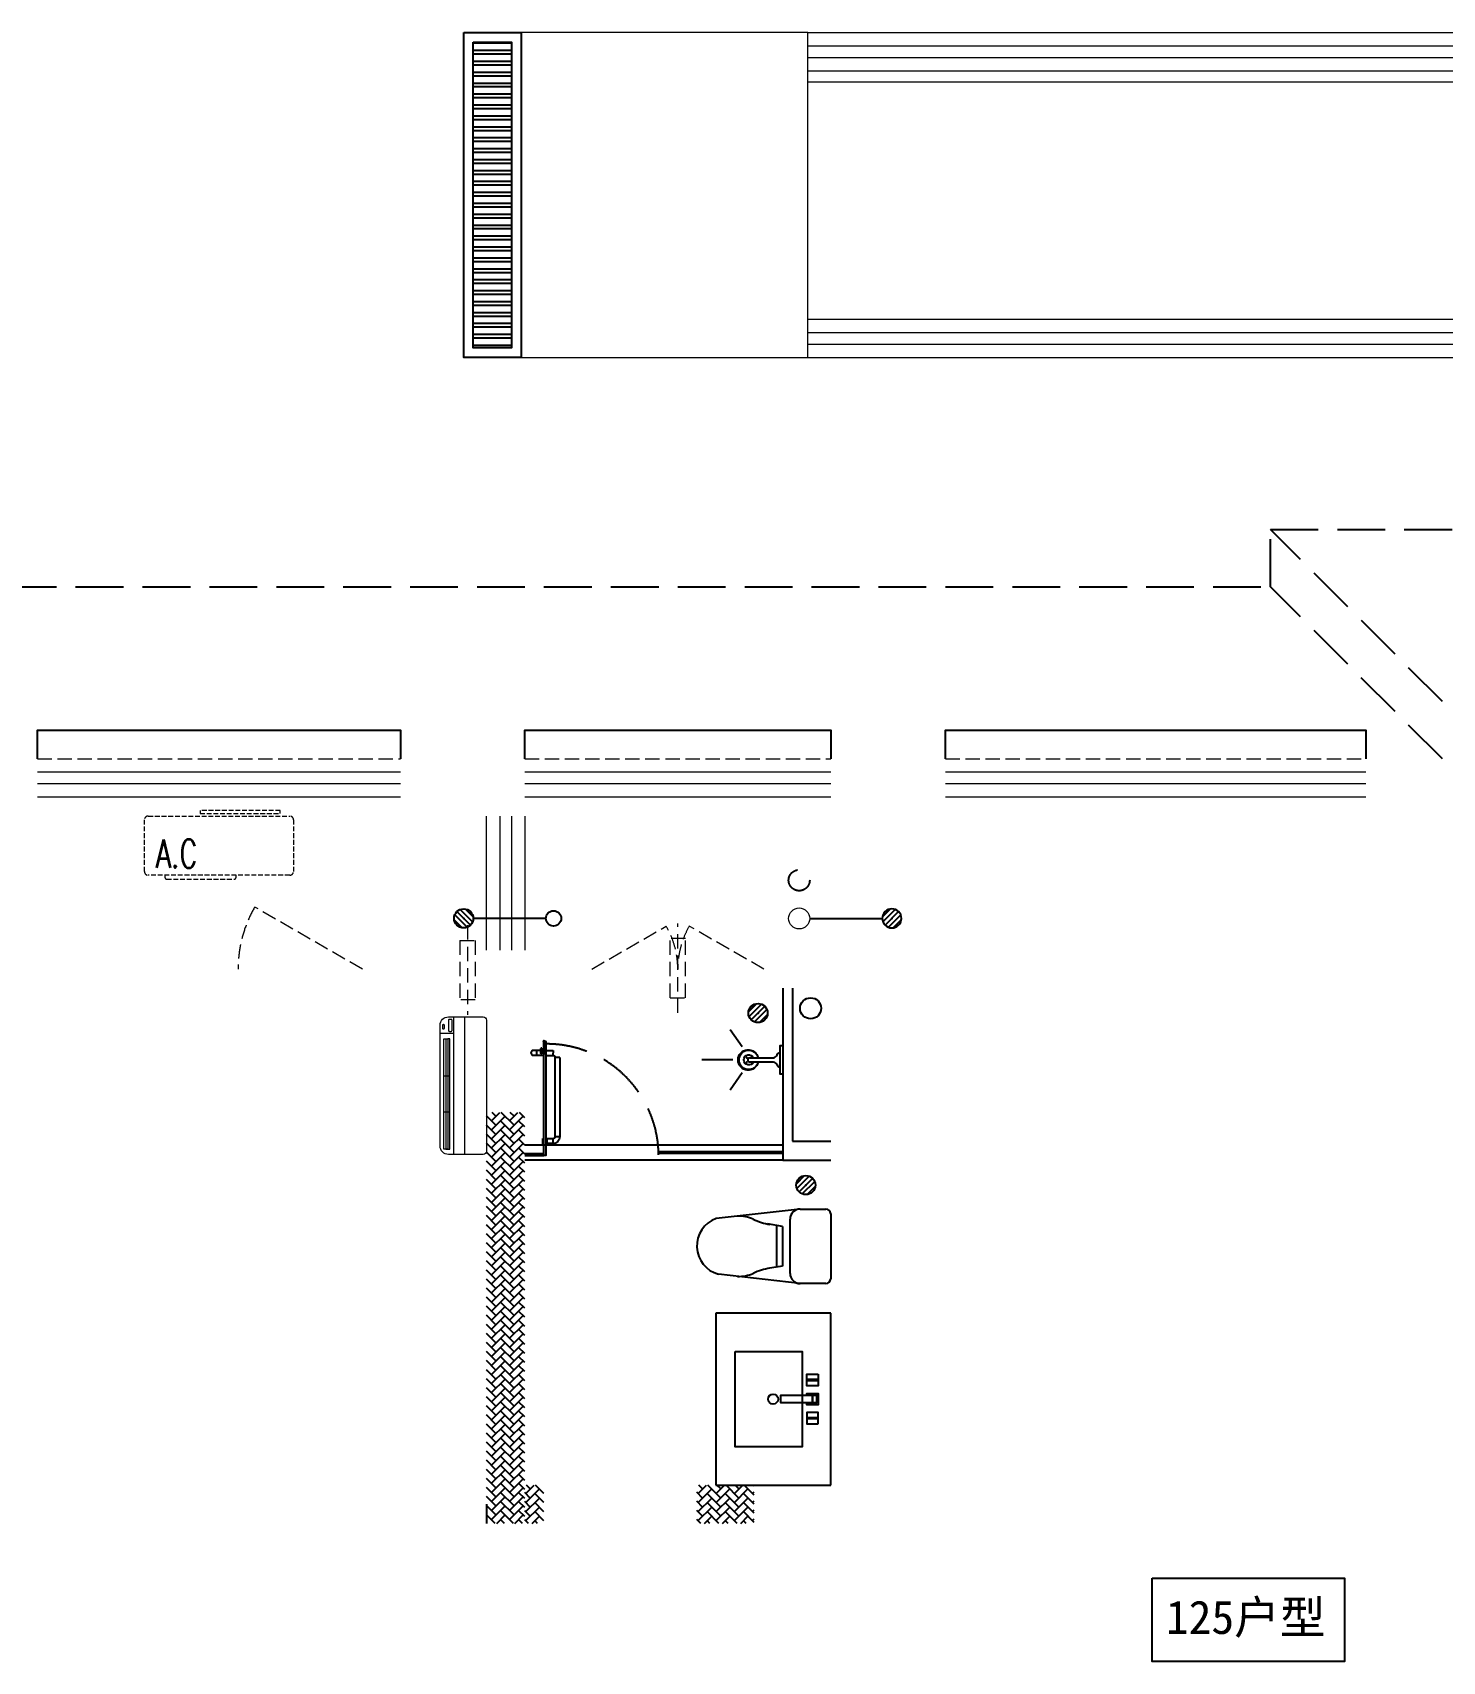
# Model space of a CAD drawing. Extents: x 3443499 to 7125205, y -1700016 to -264854.
# Drawn here: x 3549434 to 3556809, y -1014251 to -1005728 of the extents above; entities that cross this region are included whole.
import ezdxf

# ---------------------------------------------------------------- set-up
doc = ezdxf.new("R2010")
doc.units = 0
doc.header["$LTSCALE"] = 1000
doc.header["$MEASUREMENT"] = 0
doc.linetypes.add('DASH', pattern=[0.35, 0.25, -0.1])
doc.linetypes.add('HIDDEN', pattern=[0.375, 0.25, -0.125])
doc.layers.get('0').update_dxf_attribs({"linetype": 'CONTINUOUS'})
for name, color, linetype in [('!校对', 2, 'CONTINUOUS'), ('IP-bath&kitchen-JOHNSON', 4, 'CONTINUOUS'), ('LVTRY', 252, 'CONTINUOUS'), ('P-bath&kitchen-JOHNSON', 4, 'CONTINUOUS'), ('VPIPE-中水', 122, 'CONTINUOUS'), ('VPIPE-凝结', 150, 'CONTINUOUS'), ('VPIPE-雨水', 4, 'DASH'), ('保温', 6, 'CONTINUOUS'), ('卫生间', 6, 'CONTINUOUS'), ('看线', 185, 'CONTINUOUS')]:
    doc.layers.add(name, color=color, linetype=linetype)
for name, color, linetype, lineweight in [('STAIR', 252, 'CONTINUOUS', 20), ('VPIPE-废水', 31, 'TG_F', 18), ('WINDOW', 146, 'CONTINUOUS', 20), ('平面-栏杆', 56, 'CONTINUOUS', 15), ('平面-看线', 252, 'CONTINUOUS', 15), ('平面-空调室内机', 176, 'CONTINUOUS', 9), ('平面-空调预留孔', 252, 'CONTINUOUS', 15)]:
    doc.layers.add(name, color=color, linetype=linetype, lineweight=lineweight)
doc.styles.add('_TCH_DIM', font='SIMPLEX', dxfattribs={"bigfont": 'GBCBIG'})
doc.styles.add('TG_LINETYPE', font='SIMPLEX', dxfattribs={"width": 0.8, "height": 3, "bigfont": 'HZTXT'})
doc.styles.add('黑体', font='simhei.ttf')
doc.linetypes.add('TG_F', pattern='A,2,-0.3,["F",TG_LINETYPE,S=0.1,R=0,X=-0.23,Y=-0.15],0', length=2.3)

# ---------------------------------------------------------------- blocks, each defined once
blk = doc.blocks.new('135')
blk.add_hatch(color=256).paths.add_polyline_path([(4.8, 1.8), (3.6, -1), (-4.7, 2.5), (-3.5, 5.3)])
for p, q in [((-6.3, 2.6), (5.4, -2.3)), ((-5.7, 2.9), (-5.2, 2.7)), ((-5.6, 18.9), (-3.4, 19.4)), ((-3.4, 19.4), (-5.5, 19.4)), ((5.2, 10.9), (-5.3, 10.9)), ((5.2, 9.7), (-5.2, 9.7)), ((-5.2, 2.7), (-3.8, 5.9)), ((-5, 10.9), (-5, 30.5)), ((-3.8, 5.9), (5.4, 2.1)), ((0, 0), (0, 39.1)), ((5.6, 18.9), (3.4, 19.3)), ((3.4, 19.3), (5.6, 19.3)), ((4.1, -1.2), (5.4, 2.1)), ((5, 10.9), (5, 32.3)), ((4.1, -1.2), (5.7, -1.8))]:
    blk.add_line(p, q)
for centre, radius, start, end in [((6.2, 15.8), 13.5, 151.01474, 204.84033), ((13.5, 4.2), 20.5, 163.09243, 182.0012), ((-6, 3.6), 1, 184.22753, 248.46611), ((8.6, 15.5), 14.6, 166.278, 198.09535), ((13.5, 4.2), 19.5, 163.74431, 182.52687), ((-5.5, 3.3), 0.5, 181.9385, 247.25971), ((-5.2, 22.1), 0.5, 335.76434, 151.01474), ((3.8, 18.1), 9.42, 155.76434, 171.97728), ((5.2, 22.3), 0.5, 29.84246, 204.57404), ((-5.9, 17.2), 11.7, 10.47502, 24.57404), ((29.1, 6.7), 24, 172.94395, 199.23182), ((-6.3, 15.4), 12.4, 338.64492, 16.0476), ((-6, 15.8), 13.4, 334.91114, 29.84246), ((26.4, 6.3), 20.6, 169.14538, 199.95258), ((5.9, -1.2), 1.17, 247.45971, 19.95258), ((5.9, -1.4), 0.5, 247.45971, 19.23182)]:
    blk.add_arc(centre, radius, start, end)
blk.add_open_spline([(-5, 30.5), (-4.1, 31.3), (-2.3, 33), (0.9, 29.2), (3.5, 31.1), (5, 32.3)], degree=3, knots=[0, 0, 0, 0, 3.066329, 6.218313, 11.124135, 11.124135, 11.124135, 11.124135])
blk = doc.blocks.new('FSFSFSFS')
at = {"color": 252}
for p, q in [((496252.9, 524925.5), (496295.3, 524968)), ((496255.8, 524900.2), (496320.6, 524965)), ((496267, 524883.1), (496337.7, 524953.8)), ((496284.1, 524871.9), (496348.9, 524936.7)), ((496309.4, 524869), (496351.9, 524911.4)), ((496502.9, 524025.5), (496545.3, 524068)), ((496505.8, 524000.2), (496570.6, 524065)), ((496517, 523983.1), (496587.7, 524053.8)), ((496534.1, 523971.9), (496598.9, 524036.7)), ((496559.4, 523969), (496601.9, 524011.4)), ((496523, 523893.3), (496083.1, 523843.2)), ((496523, 523893.3), (496657.4, 523893.3)), ((496431.1, 523801.5), (496352.3, 523815.1)), ((496399.1, 523807), (496399.1, 523589.6)), ((496431.1, 523801.5), (496431.1, 523595.1)), ((496469.7, 523556.6), (496469.7, 523840)), ((496682.4, 523868.3), (496682.4, 523528.3)), ((496523, 523503.3), (496095.3, 523552)), ((496431.1, 523595.1), (496352.3, 523581.5)), ((496657.4, 523503.3), (496523, 523503.3))]:
    blk.add_line(p, q, dxfattribs=at)
for points in [[(496182.4, 523148.5), (496532.4, 523148.5), (496532.4, 522648.8), (496182.4, 522648.8)], [(496617.5, 523028.6), (496617.5, 522968.6), (496557.5, 522968.6), (496557.5, 523028.6)], [(496562.5, 523001.6), (496562.5, 522995.6), (496612.5, 522995.6), (496612.5, 523001.6)], [(496587.5, 522918.6), (496587.5, 522878.6), (496422.5, 522878.6), (496422.5, 522918.6)], [(496587.5, 522878.6), (496587.5, 522918.6), (496607.5, 522918.6), (496607.5, 522878.6)], [(496617.5, 522768.6), (496617.5, 522828.6), (496557.5, 522828.6), (496557.5, 522768.6)], [(496562.5, 522795.6), (496562.5, 522801.6), (496612.5, 522801.6), (496612.5, 522795.6)]]:
    blk.add_lwpolyline(points, close=True, dxfattribs=at)
blk.add_lwpolyline([(496557.5, 522918.6), (496557.5, 522928.6), (496617.5, 522928.6), (496617.5, 522868.6), (496557.5, 522868.6), (496557.5, 522878.6)], dxfattribs=at)
blk.add_circle((496381.2, 522898.6), 26, dxfattribs=at)
for centre, radius, start, end in [((496523, 523840), 53.3, 90, 180), ((496657.4, 523868.3), 25, 0, 90), ((496135, 523699.5), 152.8, 109.88188, 254.92268), ((496195.5, 523631.9), 224.1, 68.52022, 90), ((496408.4, 524103.5), 293.8, 243.53685, 261.48282), ((496195.5, 523764.7), 224.1, 270, 291.47978), ((496408.4, 523293.1), 293.8, 98.51718, 116.46315), ((496523, 523556.6), 53.3, 180, 270), ((496657.4, 523528.3), 25, 270, 0)]:
    blk.add_arc(centre, radius, start, end, dxfattribs=at)
for centre, major_axis, start_param, end_param in [((496302.4, 524918.5), (35.4, 35.4), 5.497787, 11.780972), ((496552.4, 524018.5), (-35.4, 35.4), 3.926991, 10.210176)]:
    blk.add_ellipse(centre, major_axis=major_axis, ratio=1, start_param=start_param, end_param=end_param, dxfattribs=at)
for p in [(496302.4, 524918.5), (496552.4, 524018.5)]:
    blk.add_point(p, dxfattribs=at)
at = {"layer": 'IP-bath&kitchen-JOHNSON', "color": 252}
for p, q in [((496432.4, 525048.5), (496432.4, 524148.1)), ((496482.4, 525048.5), (496482.4, 524248.1)), ((496219.2, 524741.7), (496157.4, 524831.1)), ((496432.4, 524747.1), (496432.3, 524599.8)), ((496171, 524673.4), (496007.7, 524673.5)), ((496258.8, 524684), (496383.1, 524684)), ((496258.8, 524663), (496383.1, 524663)), ((496219.2, 524605.2), (496157.4, 524515.8)), ((496432.4, 524228.1), (495082.4, 524228.1)), ((496482.4, 524248.1), (496682.4, 524248.1)), ((495082.4, 524183.1), (495182.4, 524183.1)), ((495082.4, 524173.1), (495182.4, 524173.1)), ((496432.4, 524148.1), (495082.4, 524148.1)), ((495182.4, 524173.1), (495182.4, 524183.1)), ((496432.4, 524193.1), (495782.4, 524193.1)), ((495782.4, 524183.1), (495782.4, 524193.1)), ((496432.4, 524183.1), (495782.4, 524183.1)), ((496432.4, 524148.1), (496682.4, 524148.1))]:
    blk.add_line(p, q, dxfattribs=at)
blk.add_lwpolyline([(496432.4, 524747.1), (496416.6, 524747.1), (496416.6, 524599.9), (496432.3, 524599.8)], dxfattribs=at)
for points in [[(496382.9, 524663, -0.214893), (496401.7, 524647.2, -7.649644)], [(496383.1, 524684, 0.21439), (496401.7, 524699.8, 7.649644)], [(496401.7, 524699.8, -0.364142), (496416.6, 524711.2, -0.020495)], [(496401.7, 524647.2, 0.364142), (496416.6, 524635.7, 0.020495)]]:
    blk.add_lwpolyline(points, format="xyb", dxfattribs=at)
blk.add_arc((496258.8, 524673.5), 10.5, 89.99151, 269.99151, dxfattribs=at)
at = {"layer": 'IP-bath&kitchen-JOHNSON', "color": 252, "extrusion": (0, 0, -1)}
for centre, major_axis, ratio, start_param, end_param in [((496251.1, 524673.5), (0, 53.6), 0.987577, 1.76809, 7.656688), ((496253.6, 524673.5), (0, 51), 0.990052, 1.778622, 7.646156), ((496254.6, 524673.5), (0, 26.8), 0.994812, 1.973916, 7.450862), ((496243.2, 524686), (-1.43, 0), 0.85, 4.712389, 10.995574), ((496243.2, 524661.1), (-1.43, 0), 0.85, 4.712389, 10.995574), ((496267.6, 524686), (-1.43, 0), 0.85, 4.712389, 10.995574), ((496267.6, 524661.1), (-1.43, 0), 0.85, 4.712389, 10.995574)]:
    blk.add_ellipse(centre, major_axis=major_axis, ratio=ratio, start_param=start_param, end_param=end_param, dxfattribs=at)
at = {"layer": 'LVTRY', "color": 252}
for p, q in [((495176.2, 524722.6), (495121.5, 524722.6)), ((495176.2, 524697.2), (495121.5, 524697.2)), ((495144.5, 524697.2), (495144.5, 524722.6)), ((495167.9, 524735.5), (495165.6, 524733.2)), ((495165.6, 524707.9), (495165.6, 524733.2)), ((495167.9, 524705.5), (495165.6, 524707.9)), ((495170.8, 524735.5), (495167.9, 524735.5)), ((495167.9, 524735.5), (495167.9, 524718.1)), ((495167.9, 524705.5), (495167.9, 524723)), ((495170.8, 524705.5), (495167.9, 524705.5)), ((495170.8, 524735.5), (495170.8, 524705.5)), ((495186.1, 524735.5), (495184.4, 524733.8)), ((495184.4, 524733.2), (495184.4, 524733.8)), ((495184.4, 524707.8), (495184.4, 524707.3)), ((495186.1, 524705.5), (495184.4, 524707.3)), ((495192.5, 524735.5), (495186.1, 524735.5)), ((495186.1, 524733.2), (495186.1, 524735.5)), ((495186.1, 524707.8), (495186.1, 524705.5)), ((495192.5, 524705.5), (495186.1, 524705.5)), ((495189.6, 524735.5), (495187.3, 524733.2)), ((495187.3, 524718), (495187.3, 524733.2)), ((495187.3, 524718), (495187.3, 524707.8)), ((495189.6, 524705.5), (495187.3, 524707.8)), ((495189.6, 524716.5), (495189.6, 524735.5)), ((495189.6, 524724.6), (495189.6, 524705.5)), ((495192.5, 524705.5), (495192.5, 524735.5)), ((495198.1, 524722.6), (495229.8, 524722.6)), ((495198.1, 524697.2), (495229.7, 524697.2)), ((495229.8, 524722.6), (495229.7, 524697.2)), ((495240.1, 524686.9), (495240.1, 524271.2)), ((495265.5, 524686.9), (495240.1, 524686.9)), ((495265.5, 524686.9), (495265.5, 524271.2)), ((495178.5, 524263.1), (495176.8, 524261.4)), ((495176.8, 524234.9), (495176.8, 524261.4)), ((495178.5, 524233.2), (495178.5, 524263.1)), ((495181.4, 524263.1), (495178.5, 524263.1)), ((495181.4, 524233.2), (495178.5, 524233.2)), ((495181.4, 524233.2), (495181.4, 524263.1)), ((495192.9, 524263.1), (495195.8, 524263.1)), ((495192.9, 524263.1), (495192.9, 524233.2)), ((495192.9, 524233.2), (495195.8, 524233.2)), ((495195.8, 524263.1), (495195.8, 524233.2)), ((495195.8, 524263.1), (495198.1, 524260.8)), ((495195.8, 524233.2), (495198.1, 524235.5)), ((495198.1, 524260.8), (495198.1, 524235.5)), ((495229.8, 524260.8), (495198.1, 524260.8)), ((495229.8, 524235.5), (495198.1, 524235.5)), ((495229.8, 524235.5), (495229.8, 524260.8)), ((495265.5, 524271.2), (495240.1, 524271.2)), ((496682.4, 523348.5), (496082.4, 523348.5)), ((496082.4, 523348.5), (496082.4, 522448.5)), ((496682.4, 522448.5), (496682.4, 523348.5)), ((496082.4, 522448.5), (496682.4, 522448.5))]:
    blk.add_line(p, q, dxfattribs=at)
blk.add_lwpolyline([(495182.4, 524173.1), (495182.4, 524759.9), (495192.4, 524759.9), (495192.4, 524173.2)], close=True, dxfattribs=at)
blk.add_arc((495130, 524709.9), 15.3, 124.03835, 235.94702, dxfattribs=at)
at = {"layer": 'LVTRY', "color": 252, "extrusion": (0, 0, -1)}
for centre, major_axis, start_param, end_param in [((495229.7, 524686.9), (7.33, 7.33), -0.78527, 0.785526), ((495229.8, 524271.2), (7.33, 7.33), 0.785526, 2.356322), ((495229.8, 524271.2), (-25.3, 25.3), 2.356322, 3.927118)]:
    blk.add_ellipse(centre, major_axis=major_axis, ratio=1, start_param=start_param, end_param=end_param, dxfattribs=at)
at = {"layer": 'P-bath&kitchen-JOHNSON', "color": 252, "linetype": 'DASH'}
blk.add_arc((495196.2, 524170.7), 586.2, 0.60776, 90.20328, dxfattribs=at)
at = {"layer": 'LVTRY', "color": 252, "rotation": 180.0073149038002}
blk.add_blockref('135', (495187.4, 524770.8), dxfattribs=at)
blk = doc.blocks.new('dongkong')
at = {"layer": '平面-空调预留孔', "color": 8, "linetype": 'HIDDEN', "ltscale": 0.3}
for p, q in [((-603796, 210899.9), (-603796, 210431.5)), ((-603836, 210821), (-603836, 210510.8)), ((-603836, 210821), (-603756, 210821)), ((-603756, 210821), (-603756, 210510.8))]:
    blk.add_line(p, q, dxfattribs=at)
blk.add_lwpolyline([(-603756, 210510.8), (-603836, 210510.8)], dxfattribs=at)
blk = doc.blocks.new('A$C001338C2')
at = {"color": 8}
for p, q in [((0, 249), (0, 22)), ((845, 304), (55, 304)), ((109, 215), (109, 304)), ((900, 22), (900, 249)), ((22, 0), (878, 0))]:
    blk.add_line(p, q, dxfattribs=at)
at = {"color": 8, "lineweight": 5}
for p, q in [((900, 215), (0, 215)), ((865, 279), (144, 279)), ((144, 279), (144, 266)), ((387, 279), (144, 279)), ((144, 279), (144, 253)), ((144, 266), (865, 266)), ((144, 240), (144, 253)), ((144, 253), (865, 253)), ((865, 240), (144, 240)), ((387, 240), (387, 279)), ((622, 240), (387, 240)), ((865, 279), (622, 279)), ((622, 279), (622, 240)), ((865, 253), (865, 279)), ((865, 266), (865, 240)), ((900, 143), (0, 143))]:
    blk.add_line(p, q, dxfattribs=at)
at = {"color": 8}
for points in [[(89, 226), (22, 226, -0.414214), (17, 232), (17, 243, -0.414214), (22, 249), (89, 249, -0.414214), (95, 243), (95, 232, -0.414214)], [(73, 275), (57, 275, -0.414214), (51, 281), (51, 283, -0.414214), (57, 289), (73, 289, -0.414214), (79, 283), (79, 281, -0.414214)]]:
    blk.add_lwpolyline(points, format="xyb", close=True, dxfattribs=at)
for centre, radius, start, end in [((55, 249), 55, 90, 180), ((845, 249), 55, 360, 90), ((22, 22), 22, 180, 270), ((878, 22), 22, 270, 360)]:
    blk.add_arc(centre, radius, start, end, dxfattribs=at)
blk = doc.blocks.new('A$C263B1184')
at = {"layer": '保温', "linetype": 'ByBlock', "ltscale": 10}
h = blk.add_hatch(dxfattribs=at)
h.set_pattern_fill('AR-HBONE', color=251, scale=55)
h.set_pattern_definition([(45, (-1017960.394, -343310.663), (0, 47.4157523), [100.584, -33.528]), (135, (-1017936.686, -343286.955), (3e-15, 47.4157523), [100.584, -33.528])])
h.paths.add_polyline_path([(8900, 6200), (8900, 8350), (9100, 8350), (9100, 6200)])
h = blk.add_hatch(dxfattribs=at)
h.set_pattern_fill('AR-HBONE', color=251, scale=55)
h.set_pattern_definition([(45, (-1016860.394, -345260.66), (0, 47.4157523), [100.584, -33.528]), (135, (-1016836.686, -345236.954), (3e-15, 47.4157523), [100.584, -33.528])])
h.paths.add_polyline_path([(7700, 6200), (7700, 6400), (8000, 6400), (8000, 6200)])
h = blk.add_hatch(dxfattribs=at)
h.set_pattern_fill('AR-HBONE', color=251, scale=55)
h.set_pattern_definition([(45, (-1017760.394, -345260.66), (0, 47.4157523), [100.584, -33.528]), (135, (-1017736.686, -345236.954), (3e-15, 47.4157523), [100.584, -33.528])])
h.paths.add_polyline_path([(8800, 6200), (8800, 6400), (8900, 6400), (8900, 6200)])
at = {"layer": '保温', "color": 251, "linetype": 'ByBlock', "ltscale": 10}
blk.add_line((9100, 6300), (9100, 6200), dxfattribs=at)
blk = doc.blocks.new('HFGHFHF')
at = {"layer": '卫生间', "color": 252, "linetype": 'DASH'}
for p, q in [((289816.6, 683757.2), (290716, 684657.2)), ((289816.8, 683457.2), (290716.2, 684357.2))]:
    blk.add_line(p, q, dxfattribs=at)
blk.add_lwpolyline([(299516.8, 683357.2), (298716.6, 683357.2), (298716.4, 684357.2), (290716.2, 684357.2), (290716, 684657.2), (289316.6, 684657.2), (289316.6, 685557.2)], dxfattribs=at)
blk = doc.blocks.new('rtyryrtyeeretee')
at = {"layer": '平面-空调预留孔', "color": 252, "linetype": 'DASH', "ltscale": 0.1}
for p, q in [((669748.9, 343882), (669748.9, 343872)), ((669758.9, 343862), (670111.7, 343862)), ((670121.7, 343872), (670121.7, 343882))]:
    blk.add_line(p, q, dxfattribs=at)
blk.add_lwpolyline([(670402, 343882), (669662, 343882, -0.414214), (669642, 343902), (669642, 344172, -0.414214), (669662, 344192), (670402, 344192, -0.414214), (670422, 344172), (670422, 343902, -0.414214)], format="xyb", close=True, dxfattribs=at)
blk.add_lwpolyline([(670352.8, 344221.1), (669933, 344221.1), (669933, 344206), (670352.8, 344206)], close=True, dxfattribs=at)
for centre, start, end in [((669758.9, 343872), 180, 270), ((670111.7, 343872), 270, 0)]:
    blk.add_arc(centre, 10, start, end, dxfattribs=at)
at = {"layer": '平面-空调预留孔', "color": 252, "linetype": 'DASH', "ltscale": 0.1, "style": '_TCH_DIM', "width": 0.705882}
blk.add_text('A.C', height=146.88, dxfattribs=at).set_placement((669701.4, 343921.6))
blk = doc.blocks.new('$lvtry$00000171')
for p, q in [((-74, 11), (-11, 74)), ((-70, -27), (27, 70)), ((-53, -53), (53, 53)), ((-27, -70), (70, 27)), ((11, -74), (74, -11))]:
    blk.add_line(p, q)
blk.add_circle((0, 0), 75)
blk.add_point((0, 0))
blk = doc.blocks.new('A$C787F6C08')
h = blk.add_hatch()
h.set_pattern_fill('ANSI32', color=252, scale=12, angle=135)
h.set_pattern_definition([(180, (0, 0), (-4e-15, -57.15), []), (180, (-19.05, 19.05), (-4e-15, -57.15), [])])
h.paths.add_polyline_path([(50, -1649.9), (250, -1649.9), (250, -50), (50, -50)])
at = {"color": 252}
for points in [[(0, 0), (300, 0), (300, -1699.9), (0, -1699.9)], [(50, -50), (250, -50), (250, -1649.9), (50, -1649.9)]]:
    blk.add_lwpolyline(points, close=True, dxfattribs=at)
blk = doc.blocks.new('A$C74FB3979')
at = {"color": 252}
blk.add_lwpolyline([(35581.3, 5770.2), (36587.3, 5770.2), (36587.3, 5334.2), (35581.3, 5334.2)], close=True, dxfattribs=at)
at = {"layer": 'STAIR', "color": 252}
blk.add_line((38200.1, 13596.8), (33780.1, 13596.8), dxfattribs=at)
blk.add_lwpolyline([(33780.1, 13856.8), (32280.1, 13856.8), (32280.1, 12156.8), (33780.1, 12156.8)], close=True, dxfattribs=at)
at = {"layer": 'VPIPE-中水', "color": 252, "linetype": 'Continuous'}
blk.add_circle((33794.6, 8751.6), 55, dxfattribs=at)
at = {"layer": 'VPIPE-凝结', "color": 252, "ltscale": 0.1}
for p, q in [((32409.8, 9222.1), (32029.8, 9222.1)), ((33789.8, 9222.1), (34169.8, 9222.1))]:
    blk.add_line(p, q, dxfattribs=at)
at = {"layer": 'VPIPE-凝结', "color": 252}
blk.add_circle((32449.8, 9222.1), 40, dxfattribs=at)
at = {"layer": 'VPIPE-废水', "color": 252}
blk.add_circle((33734.8, 9221.6), 55, dxfattribs=at)
at = {"layer": 'VPIPE-雨水', "color": 252}
blk.add_circle((33734.8, 9421.6), 55, dxfattribs=at)
at = {"layer": 'WINDOW', "color": 252, "linetype": 'DASH', "ltscale": 0.3}
for points in [[(31449.7, 8956.6), (30886.6, 9281.2, 0.131485), (30799.7, 8956.6)], [(32649.8, 8956.6), (33039.6, 9181.5, -0.131605), (33099.8, 8956.6)], [(33549.8, 8956.6), (33160.1, 9181.5, 0.131605), (33099.8, 8956.6)]]:
    blk.add_lwpolyline(points, format="xyb", dxfattribs=at)
at = {"layer": '平面-栏杆', "color": 252}
for p, q in [((33780.1, 13786.8), (38399.8, 13786.8)), ((33780.1, 13726.8), (38399.8, 13726.8)), ((33780.1, 12286.8), (38199.8, 12286.8)), ((33780.1, 12226.8), (38199.8, 12226.8))]:
    blk.add_line(p, q, dxfattribs=at)
for points in [[(31649.7, 9986.6), (29749.7, 9986.9)], [(33899.8, 9986.6), (32299.8, 9986.9)], [(36699.8, 9986.6), (34499.8, 9986.9)], [(31649.7, 9926.6), (29749.7, 9926.9)], [(33899.8, 9926.6), (32299.8, 9926.9)], [(36699.8, 9926.6), (34499.8, 9926.9)], [(32169.8, 9756.6), (32169.5, 9056.6)], [(32229.8, 9756.6), (32229.5, 9056.6)]]:
    blk.add_lwpolyline(points, dxfattribs=at)
at = {"layer": '平面-看线', "color": 252}
for p, q in [((33780.1, 13856.8), (38399.8, 13856.8)), ((33780.1, 13656.8), (33780.1, 13856.8)), ((33780.1, 13656.8), (38399.8, 13656.8)), ((33780.1, 12356.8), (38199.8, 12356.8)), ((33780.1, 12156.8), (33780.1, 12356.8)), ((33780.1, 12156.8), (38199.8, 12156.8)), ((32099.5, 9056.6), (32099.8, 9756.6))]:
    blk.add_line(p, q, dxfattribs=at)
at = {"layer": '平面-看线', "color": 252, "linetype": 'DASH', "ltscale": 0.3}
for p, q in [((29749.7, 10056.9), (31649.7, 10056.6)), ((32299.8, 10056.9), (33899.8, 10056.6)), ((34499.8, 10056.9), (36699.8, 10056.6))]:
    blk.add_line(p, q, dxfattribs=at)
at = {"layer": '平面-看线', "color": 252}
for points in [[(31649.7, 9856.6), (29749.7, 9856.9)], [(33899.8, 9856.6), (32299.8, 9856.9)], [(36699.8, 9856.6), (34499.8, 9856.9)], [(32299.8, 9756.6), (32299.5, 9056.6)]]:
    blk.add_lwpolyline(points, dxfattribs=at)
at = {"layer": '看线', "color": 252, "ltscale": 0.5}
for points in [[(29749.7, 10056.6), (29749.7, 10206.6), (31649.7, 10206.6), (31649.7, 10056.6)], [(32299.8, 10056.6), (32299.8, 10206.6), (33899.8, 10206.6), (33899.8, 10056.6)], [(34499.8, 10056.6), (34499.8, 10206.6), (36699.8, 10206.6), (36699.8, 10056.6)]]:
    blk.add_lwpolyline(points, dxfattribs=at)
at = {"color": 252, "xscale": -1}
for name, p in [('HFGHFHF', (326916.4, -673400.6)), ('A$C263B1184', (41199.8, -143.4))]:
    blk.add_blockref(name, p, dxfattribs=at)
at = {"color": 252}
for name, p in [('A$C787F6C08', (31980.1, 13856.7)), ('rtyryrtyeeretee', (-639332.3, -334434.4)), ('FSFSFSFS', (-462782.7, -516191.9))]:
    blk.add_blockref(name, p, dxfattribs=at)
at = {"layer": 'LVTRY', "color": 252, "yscale": 0.6666666667107825}
for p, xscale, rotation in [((31979.8, 9222.1), 0.6666666667107825, 269.9999999939778), ((34219.8, 9222.1), -0.6666666667107825, 90.00000000602213)]:
    blk.add_blockref('$lvtry$00000171', p, dxfattribs=dict(at, xscale=xscale, rotation=rotation))
at = {"layer": '平面-空调室内机', "color": 252, "ltscale": 0.3}
blk.add_blockref('dongkong', (635795.8, -201714.1), dxfattribs=at)
at = {"layer": '平面-空调室内机', "color": 252, "ltscale": 0.3, "xscale": -1, "rotation": 180}
blk.add_blockref('dongkong', (636895.9, 219627.4), dxfattribs=at)
at = {"layer": '平面-空调预留孔', "color": 252, "xscale": -0.8000000000465648, "yscale": 0.8000000000465648, "zscale": 0.8000000000465646, "rotation": 89.99999976656984}
blk.add_blockref('A$C001338C2', (32099.7, 8706.9), dxfattribs=at)
at = {"color": 252, "style": '黑体'}
blk.add_text('125户型', height=175, dxfattribs=at).set_placement((35653.4, 5478))

msp = doc.modelspace()

# ---------------------------------------------------------------- block references
at = {"layer": '!校对'}
msp.add_blockref('A$C74FB3979', (3519709.3, -1019585.3), dxfattribs=at)

doc.saveas('drawing.dxf')
